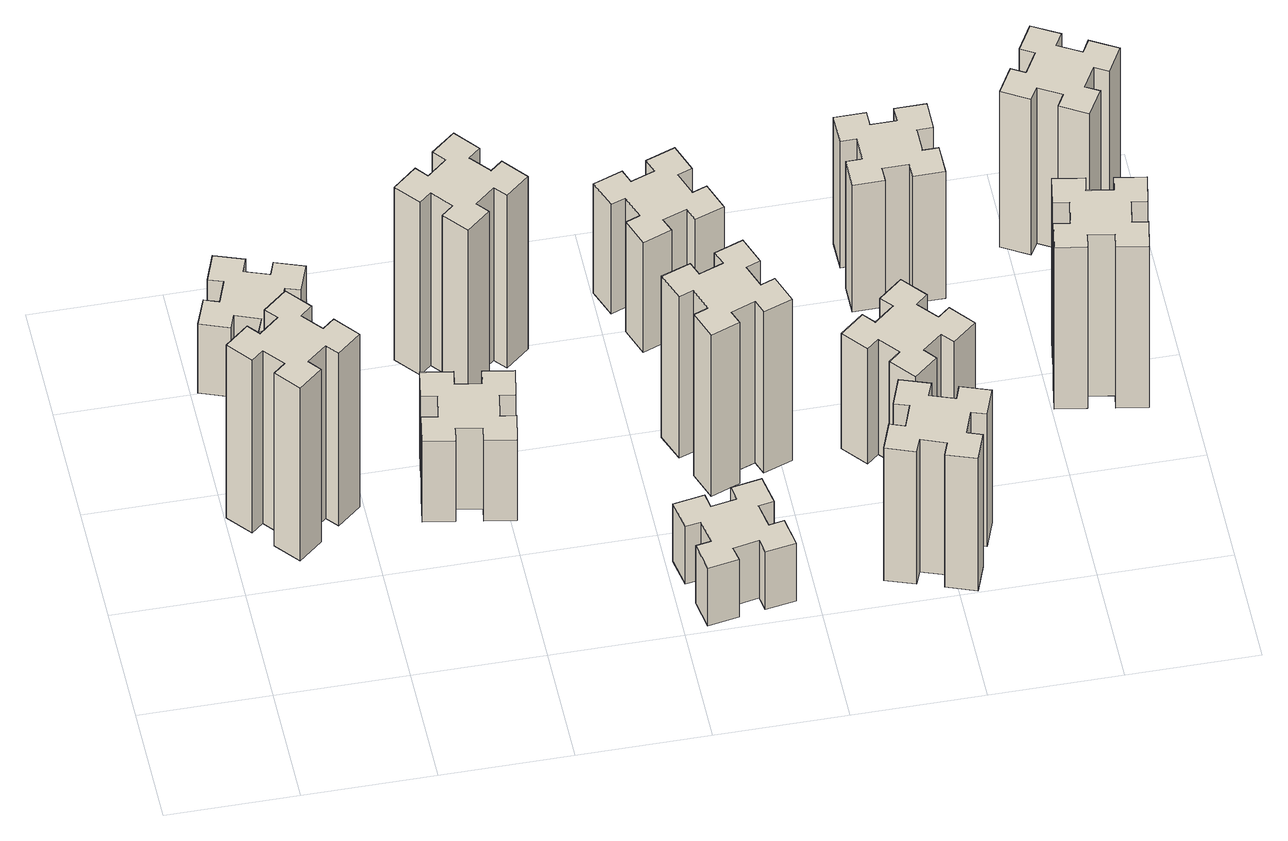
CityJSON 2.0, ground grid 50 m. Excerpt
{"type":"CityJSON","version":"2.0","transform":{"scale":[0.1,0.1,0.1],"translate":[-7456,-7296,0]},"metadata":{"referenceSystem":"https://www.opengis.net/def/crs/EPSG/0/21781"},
"CityObjects":{
"building1":{"type":"Building","attributes":{"class":"1000","function":"1000","usage":"1000","yearOfConstruction":2016,"roofType":"1000","measuredHeight":90,"storeysAboveGround":30,"storeysBelowGround":0},"geometry":[{"type":"Solid","lod":"1","boundaries":[[[[0,1,2,3,4,5,6,7,8,9,10,11,12,13,14,15,16,17,18,19]],[[17,16,20,21]],[[16,15,22,20]],[[15,14,23,22]],[[14,13,24,23]],[[13,12,25,24]],[[12,11,26,25]],[[11,10,27,26]],[[10,9,28,27]],[[9,8,29,28]],[[8,7,30,29]],[[7,6,31,30]],[[6,5,32,31]],[[5,4,33,32]],[[4,3,34,33]],[[3,2,35,34]],[[2,1,36,35]],[[1,0,37,36]],[[0,19,38,37]],[[19,18,39,38]],[[18,17,21,39]],[[24,25,26,27,28,29,30,31,32,33,34,35,36,37,38,39,21,20,22,23]]]]}]},
"building2":{"type":"Building","attributes":{"class":"1000","function":"1000","usage":"1000","yearOfConstruction":2016,"roofType":"1000","measuredHeight":36,"storeysAboveGround":30,"storeysBelowGround":0},"geometry":[{"type":"Solid","lod":"1","boundaries":[[[[40,41,42,43,44,45,46,47,48,49,50,51,52,53,54,55,56,57,58,59]],[[57,56,60,61]],[[56,55,62,60]],[[55,54,63,62]],[[54,53,64,63]],[[53,52,65,64]],[[52,51,66,65]],[[51,50,67,66]],[[50,49,68,67]],[[49,48,69,68]],[[48,47,70,69]],[[47,46,71,70]],[[46,45,72,71]],[[45,44,73,72]],[[44,43,74,73]],[[43,42,75,74]],[[42,41,76,75]],[[41,40,77,76]],[[40,59,78,77]],[[59,58,79,78]],[[58,57,61,79]],[[64,65,66,67,68,69,70,71,72,73,74,75,76,77,78,79,61,60,62,63]]]]}]},
"building3":{"type":"Building","attributes":{"class":"1000","function":"1000","usage":"1000","yearOfConstruction":2016,"roofType":"1000","measuredHeight":42,"storeysAboveGround":30,"storeysBelowGround":0},"geometry":[{"type":"Solid","lod":"1","boundaries":[[[[80,81,82,83,84,85,86,87,88,89,90,91,92,93,94,95,96,97,98,99]],[[97,96,100,101]],[[96,95,102,100]],[[95,94,103,102]],[[94,93,104,103]],[[93,92,105,104]],[[92,91,106,105]],[[91,90,107,106]],[[90,89,108,107]],[[89,88,109,108]],[[88,87,110,109]],[[87,86,111,110]],[[86,85,112,111]],[[85,84,113,112]],[[84,83,114,113]],[[83,82,115,114]],[[82,81,116,115]],[[81,80,117,116]],[[80,99,118,117]],[[99,98,119,118]],[[98,97,101,119]],[[104,105,106,107,108,109,110,111,112,113,114,115,116,117,118,119,101,100,102,103]]]]}]},
"building4":{"type":"Building","attributes":{"class":"1000","function":"1000","usage":"1000","yearOfConstruction":2016,"roofType":"1000","measuredHeight":90,"storeysAboveGround":30,"storeysBelowGround":0},"geometry":[{"type":"Solid","lod":"1","boundaries":[[[[120,121,122,123,124,125,126,127,128,129,130,131,132,133,134,135,136,137,138,139]],[[137,136,140,141]],[[136,135,142,140]],[[135,134,143,142]],[[134,133,144,143]],[[133,132,145,144]],[[132,131,146,145]],[[131,130,147,146]],[[130,129,148,147]],[[129,128,149,148]],[[128,127,150,149]],[[127,126,151,150]],[[126,125,152,151]],[[125,124,153,152]],[[124,123,154,153]],[[123,122,155,154]],[[122,121,156,155]],[[121,120,157,156]],[[120,139,158,157]],[[139,138,159,158]],[[138,137,141,159]],[[144,145,146,147,148,149,150,151,152,153,154,155,156,157,158,159,141,140,142,143]]]]}]},
"building5":{"type":"Building","attributes":{"class":"1000","function":"1000","usage":"1000","yearOfConstruction":2016,"roofType":"1000","measuredHeight":30,"storeysAboveGround":30,"storeysBelowGround":0},"geometry":[{"type":"Solid","lod":"1","boundaries":[[[[160,161,162,163,164,165,166,167,168,169,170,171,172,173,174,175,176,177,178,179]],[[177,176,180,181]],[[176,175,182,180]],[[175,174,183,182]],[[174,173,184,183]],[[173,172,185,184]],[[172,171,186,185]],[[171,170,187,186]],[[170,169,188,187]],[[169,168,189,188]],[[168,167,190,189]],[[167,166,191,190]],[[166,165,192,191]],[[165,164,193,192]],[[164,163,194,193]],[[163,162,195,194]],[[162,161,196,195]],[[161,160,197,196]],[[160,179,198,197]],[[179,178,199,198]],[[178,177,181,199]],[[184,185,186,187,188,189,190,191,192,193,194,195,196,197,198,199,181,180,182,183]]]]}]},
"building6":{"type":"Building","attributes":{"class":"1000","function":"1000","usage":"1000","yearOfConstruction":2016,"roofType":"1000","measuredHeight":84,"storeysAboveGround":30,"storeysBelowGround":0},"geometry":[{"type":"Solid","lod":"1","boundaries":[[[[200,201,202,203,204,205,206,207,208,209,210,211,212,213,214,215,216,217,218,219]],[[217,216,220,221]],[[216,215,222,220]],[[215,214,223,222]],[[214,213,224,223]],[[213,212,225,224]],[[212,211,226,225]],[[211,210,227,226]],[[210,209,228,227]],[[209,208,229,228]],[[208,207,230,229]],[[207,206,231,230]],[[206,205,232,231]],[[205,204,233,232]],[[204,203,234,233]],[[203,202,235,234]],[[202,201,236,235]],[[201,200,237,236]],[[200,219,238,237]],[[219,218,239,238]],[[218,217,221,239]],[[224,225,226,227,228,229,230,231,232,233,234,235,236,237,238,239,221,220,222,223]]]]}]},
"building7":{"type":"Building","attributes":{"class":"1000","function":"1000","usage":"1000","yearOfConstruction":2016,"roofType":"1000","measuredHeight":57,"storeysAboveGround":30,"storeysBelowGround":0},"geometry":[{"type":"Solid","lod":"1","boundaries":[[[[240,241,242,243,244,245,246,247,248,249,250,251,252,253,254,255,256,257,258,259]],[[257,256,260,261]],[[256,255,262,260]],[[255,254,263,262]],[[254,253,264,263]],[[253,252,265,264]],[[252,251,266,265]],[[251,250,267,266]],[[250,249,268,267]],[[249,248,269,268]],[[248,247,270,269]],[[247,246,271,270]],[[246,245,272,271]],[[245,244,273,272]],[[244,243,274,273]],[[243,242,275,274]],[[242,241,276,275]],[[241,240,277,276]],[[240,259,278,277]],[[259,258,279,278]],[[258,257,261,279]],[[264,265,266,267,268,269,270,271,272,273,274,275,276,277,278,279,261,260,262,263]]]]}]},
"building8":{"type":"Building","attributes":{"class":"1000","function":"1000","usage":"1000","yearOfConstruction":2016,"roofType":"1000","measuredHeight":69,"storeysAboveGround":30,"storeysBelowGround":0},"geometry":[{"type":"Solid","lod":"1","boundaries":[[[[280,281,282,283,284,285,286,287,288,289,290,291,292,293,294,295,296,297,298,299]],[[297,296,300,301]],[[296,295,302,300]],[[295,294,303,302]],[[294,293,304,303]],[[293,292,305,304]],[[292,291,306,305]],[[291,290,307,306]],[[290,289,308,307]],[[289,288,309,308]],[[288,287,310,309]],[[287,286,311,310]],[[286,285,312,311]],[[285,284,313,312]],[[284,283,314,313]],[[283,282,315,314]],[[282,281,316,315]],[[281,280,317,316]],[[280,299,318,317]],[[299,298,319,318]],[[298,297,301,319]],[[304,305,306,307,308,309,310,311,312,313,314,315,316,317,318,319,301,300,302,303]]]]}]},
"building9":{"type":"Building","attributes":{"class":"1000","function":"1000","usage":"1000","yearOfConstruction":2016,"roofType":"1000","measuredHeight":60,"storeysAboveGround":30,"storeysBelowGround":0},"geometry":[{"type":"Solid","lod":"1","boundaries":[[[[320,321,322,323,324,325,326,327,328,329,330,331,332,333,334,335,336,337,338,339]],[[337,336,340,341]],[[336,335,342,340]],[[335,334,343,342]],[[334,333,344,343]],[[333,332,345,344]],[[332,331,346,345]],[[331,330,347,346]],[[330,329,348,347]],[[329,328,349,348]],[[328,327,350,349]],[[327,326,351,350]],[[326,325,352,351]],[[325,324,353,352]],[[324,323,354,353]],[[323,322,355,354]],[[322,321,356,355]],[[321,320,357,356]],[[320,339,358,357]],[[339,338,359,358]],[[338,337,341,359]],[[344,345,346,347,348,349,350,351,352,353,354,355,356,357,358,359,341,340,342,343]]]]}]},
"building10":{"type":"Building","attributes":{"class":"1000","function":"1000","usage":"1000","yearOfConstruction":2016,"roofType":"1000","measuredHeight":66,"storeysAboveGround":30,"storeysBelowGround":0},"geometry":[{"type":"Solid","lod":"1","boundaries":[[[[360,361,362,363,364,365,366,367,368,369,370,371,372,373,374,375,376,377,378,379]],[[377,376,380,381]],[[376,375,382,380]],[[375,374,383,382]],[[374,373,384,383]],[[373,372,385,384]],[[372,371,386,385]],[[371,370,387,386]],[[370,369,388,387]],[[369,368,389,388]],[[368,367,390,389]],[[367,366,391,390]],[[366,365,392,391]],[[365,364,393,392]],[[364,363,394,393]],[[363,362,395,394]],[[362,361,396,395]],[[361,360,397,396]],[[360,379,398,397]],[[379,378,399,398]],[[378,377,381,399]],[[384,385,386,387,388,389,390,391,392,393,394,395,396,397,398,399,381,380,382,383]]]]}]},
"building11":{"type":"Building","attributes":{"class":"1000","function":"1000","usage":"1000","yearOfConstruction":2016,"roofType":"1000","measuredHeight":84,"storeysAboveGround":30,"storeysBelowGround":0},"geometry":[{"type":"Solid","lod":"1","boundaries":[[[[400,401,402,403,404,405,406,407,408,409,410,411,412,413,414,415,416,417,418,419]],[[417,416,420,421]],[[416,415,422,420]],[[415,414,423,422]],[[414,413,424,423]],[[413,412,425,424]],[[412,411,426,425]],[[411,410,427,426]],[[410,409,428,427]],[[409,408,429,428]],[[408,407,430,429]],[[407,406,431,430]],[[406,405,432,431]],[[405,404,433,432]],[[404,403,434,433]],[[403,402,435,434]],[[402,401,436,435]],[[401,400,437,436]],[[400,419,438,437]],[[419,418,439,438]],[[418,417,421,439]],[[424,425,426,427,428,429,430,431,432,433,434,435,436,437,438,439,421,420,422,423]]]]}]},
"building12":{"type":"Building","attributes":{"class":"1000","function":"1000","usage":"1000","yearOfConstruction":2016,"roofType":"1000","measuredHeight":81,"storeysAboveGround":30,"storeysBelowGround":0},"geometry":[{"type":"Solid","lod":"1","boundaries":[[[[440,441,442,443,444,445,446,447,448,449,450,451,452,453,454,455,456,457,458,459]],[[457,456,460,461]],[[456,455,462,460]],[[455,454,463,462]],[[454,453,464,463]],[[453,452,465,464]],[[452,451,466,465]],[[451,450,467,466]],[[450,449,468,467]],[[449,448,469,468]],[[448,447,470,469]],[[447,446,471,470]],[[446,445,472,471]],[[445,444,473,472]],[[444,443,474,473]],[[443,442,475,474]],[[442,441,476,475]],[[441,440,477,476]],[[440,459,478,477]],[[459,458,479,478]],[[458,457,461,479]],[[464,465,466,467,468,469,470,471,472,473,474,475,476,477,478,479,461,460,462,463]]]]}]}
},
"vertices":[
[362,898,0],[297,974,0],[343,1013,0],[266,1105,0],[174,1028,0],[213,982,0],[136,917,0],[98,963,0],[6,886,0],[83,794,0],[129,833,0],[193,756,0],[147,718,0],[224,626,0],[316,703,0],[278,749,0],[354,813,0],[393,767,0],[485,844,0],[408,936,0],[354,813,900],[393,767,900],[278,749,900],[316,703,900],[224,626,900],[147,718,900],[193,756,900],[129,833,900],[83,794,900],[6,886,900],[98,963,900],[136,917,900],[213,982,900],[174,1028,900],[266,1105,900],[343,1013,900],[297,974,900],[362,898,900],[408,936,900],[485,844,900],
[332,1521,0],[366,1615,0],[422,1594,0],[463,1707,0],[350,1748,0],[330,1692,0],[236,1726,0],[257,1782,0],[144,1823,0],[103,1710,0],[159,1690,0],[125,1596,0],[69,1617,0],[27,1504,0],[140,1463,0],[161,1519,0],[255,1485,0],[234,1429,0],[347,1387,0],[388,1500,0],[255,1485,360],[234,1429,360],[161,1519,360],[140,1463,360],[27,1504,360],[69,1617,360],[125,1596,360],[159,1690,360],[103,1710,360],[144,1823,360],[257,1782,360],[236,1726,360],[330,1692,360],[350,1748,360],[463,1707,360],[422,1594,360],[366,1615,360],[332,1521,360],[388,1500,360],[347,1387,360],
[985,797,0],[1002,895,0],[1061,885,0],[1082,1003,0],[964,1024,0],[954,965,0],[855,982,0],[866,1041,0],[747,1062,0],[727,944,0],[786,934,0],[768,835,0],[709,846,0],[688,727,0],[807,707,0],[817,766,0],[915,748,0],[905,689,0],[1023,668,0],[1044,787,0],[915,748,420],[905,689,420],[817,766,420],[807,707,420],[688,727,420],[709,846,420],[768,835,420],[786,934,420],[727,944,420],[747,1062,420],[866,1041,420],[855,982,420],[954,965,420],[964,1024,420],[1082,1003,420],[1061,885,420],[1002,895,420],[985,797,420],[1044,787,420],[1023,668,420],
[869,1473,0],[933,1396,0],[887,1358,0],[964,1266,0],[1056,1343,0],[1018,1389,0],[1094,1453,0],[1133,1407,0],[1225,1484,0],[1148,1576,0],[1102,1538,0],[1037,1614,0],[1083,1653,0],[1006,1745,0],[914,1668,0],[953,1622,0],[876,1557,0],[838,1603,0],[746,1526,0],[823,1434,0],[876,1557,900],[838,1603,900],[953,1622,900],[914,1668,900],[1006,1745,900],[1083,1653,900],[1037,1614,900],[1102,1538,900],[1148,1576,900],[1225,1484,900],[1133,1407,900],[1094,1453,900],[1018,1389,900],[1056,1343,900],[964,1266,900],[887,1358,900],[933,1396,900],[869,1473,900],[823,1434,900],[746,1526,900],
[1842,195,0],[1825,294,0],[1884,304,0],[1863,422,0],[1745,401,0],[1755,342,0],[1657,325,0],[1647,384,0],[1528,363,0],[1549,245,0],[1608,255,0],[1626,157,0],[1567,147,0],[1587,28,0],[1706,49,0],[1695,108,0],[1794,126,0],[1804,67,0],[1922,87,0],[1901,206,0],[1794,126,300],[1804,67,300],[1695,108,300],[1706,49,300],[1587,28,300],[1567,147,300],[1626,157,300],[1608,255,300],[1549,245,300],[1528,363,300],[1647,384,300],[1657,325,300],[1755,342,300],[1745,401,300],[1863,422,300],[1884,304,300],[1825,294,300],[1842,195,300],[1901,206,300],[1922,87,300],
[1946,856,0],[1912,950,0],[1968,970,0],[1927,1083,0],[1814,1042,0],[1835,986,0],[1741,952,0],[1720,1008,0],[1607,967,0],[1649,854,0],[1705,875,0],[1739,781,0],[1683,760,0],[1724,647,0],[1837,689,0],[1816,745,0],[1910,779,0],[1930,723,0],[2043,764,0],[2002,877,0],[1910,779,840],[1930,723,840],[1816,745,840],[1837,689,840],[1724,647,840],[1683,760,840],[1739,781,840],[1705,875,840],[1649,854,840],[1607,967,840],[1720,1008,840],[1741,952,840],[1835,986,840],[1814,1042,840],[1927,1083,840],[1968,970,840],[1912,950,840],[1946,856,840],[2002,877,840],[2043,764,840],
[1716,1485,0],[1810,1519,0],[1830,1463,0],[1943,1504,0],[1902,1617,0],[1846,1596,0],[1812,1690,0],[1868,1710,0],[1827,1823,0],[1714,1782,0],[1735,1726,0],[1641,1692,0],[1620,1748,0],[1507,1707,0],[1549,1594,0],[1605,1615,0],[1639,1521,0],[1583,1500,0],[1624,1387,0],[1737,1429,0],[1639,1521,570],[1583,1500,570],[1605,1615,570],[1549,1594,570],[1507,1707,570],[1620,1748,570],[1641,1692,570],[1735,1726,570],[1714,1782,570],[1827,1823,570],[1868,1710,570],[1812,1690,570],[1846,1596,570],[1902,1617,570],[1943,1504,570],[1830,1463,570],[1810,1519,570],[1716,1485,570],[1737,1429,570],[1624,1387,570],
[2552,141,0],[2586,235,0],[2642,214,0],[2683,327,0],[2570,368,0],[2550,312,0],[2456,346,0],[2477,402,0],[2364,443,0],[2323,330,0],[2379,310,0],[2345,216,0],[2289,237,0],[2247,124,0],[2360,83,0],[2381,139,0],[2475,105,0],[2454,49,0],[2567,7,0],[2608,120,0],[2475,105,690],[2454,49,690],[2381,139,690],[2360,83,690],[2247,124,690],[2289,237,690],[2345,216,690],[2379,310,690],[2323,330,690],[2364,443,690],[2477,402,690],[2456,346,690],[2550,312,690],[2570,368,690],[2683,327,690],[2642,214,690],[2586,235,690],[2552,141,690],[2608,120,690],[2567,7,690],
[2433,882,0],[2356,817,0],[2318,863,0],[2226,786,0],[2303,694,0],[2349,733,0],[2413,656,0],[2367,618,0],[2444,526,0],[2536,603,0],[2498,649,0],[2574,713,0],[2613,667,0],[2705,744,0],[2628,836,0],[2582,798,0],[2517,874,0],[2563,913,0],[2486,1005,0],[2394,928,0],[2517,874,600],[2563,913,600],[2582,798,600],[2628,836,600],[2705,744,600],[2613,667,600],[2574,713,600],[2498,649,600],[2536,603,600],[2444,526,600],[2367,618,600],[2413,656,600],[2349,733,600],[2303,694,600],[2226,786,600],[2318,863,600],[2356,817,600],[2433,882,600],[2394,928,600],[2486,1005,600],
[2675,1555,0],[2675,1655,0],[2735,1655,0],[2735,1775,0],[2615,1775,0],[2615,1715,0],[2515,1715,0],[2515,1775,0],[2395,1775,0],[2395,1655,0],[2455,1655,0],[2455,1555,0],[2395,1555,0],[2395,1435,0],[2515,1435,0],[2515,1495,0],[2615,1495,0],[2615,1435,0],[2735,1435,0],[2735,1555,0],[2615,1495,660],[2615,1435,660],[2515,1495,660],[2515,1435,660],[2395,1435,660],[2395,1555,660],[2455,1555,660],[2455,1655,660],[2395,1655,660],[2395,1775,660],[2515,1775,660],[2515,1715,660],[2615,1715,660],[2615,1775,660],[2735,1775,660],[2735,1655,660],[2675,1655,660],[2675,1555,660],[2735,1555,660],[2735,1435,660],
[3137,866,0],[3235,848,0],[3225,789,0],[3343,768,0],[3364,887,0],[3305,897,0],[3322,995,0],[3381,985,0],[3402,1103,0],[3284,1124,0],[3274,1065,0],[3175,1082,0],[3186,1141,0],[3067,1162,0],[3047,1044,0],[3106,1034,0],[3088,935,0],[3029,946,0],[3008,827,0],[3127,807,0],[3088,935,840],[3029,946,840],[3106,1034,840],[3047,1044,840],[3067,1162,840],[3186,1141,840],[3175,1082,840],[3274,1065,840],[3284,1124,840],[3402,1103,840],[3381,985,840],[3322,995,840],[3305,897,840],[3364,887,840],[3343,768,840],[3225,789,840],[3235,848,840],[3137,866,840],[3127,807,840],[3008,827,840],
[3107,1635,0],[3194,1585,0],[3164,1533,0],[3268,1473,0],[3328,1577,0],[3276,1607,0],[3326,1694,0],[3378,1664,0],[3438,1768,0],[3334,1828,0],[3304,1776,0],[3217,1826,0],[3247,1878,0],[3143,1938,0],[3083,1834,0],[3135,1804,0],[3085,1717,0],[3033,1747,0],[2973,1643,0],[3077,1583,0],[3085,1717,810],[3033,1747,810],[3135,1804,810],[3083,1834,810],[3143,1938,810],[3247,1878,810],[3217,1826,810],[3304,1776,810],[3334,1828,810],[3438,1768,810],[3378,1664,810],[3326,1694,810],[3276,1607,810],[3328,1577,810],[3268,1473,810],[3164,1533,810],[3194,1585,810],[3107,1635,810],[3077,1583,810],[2973,1643,810]
]}
